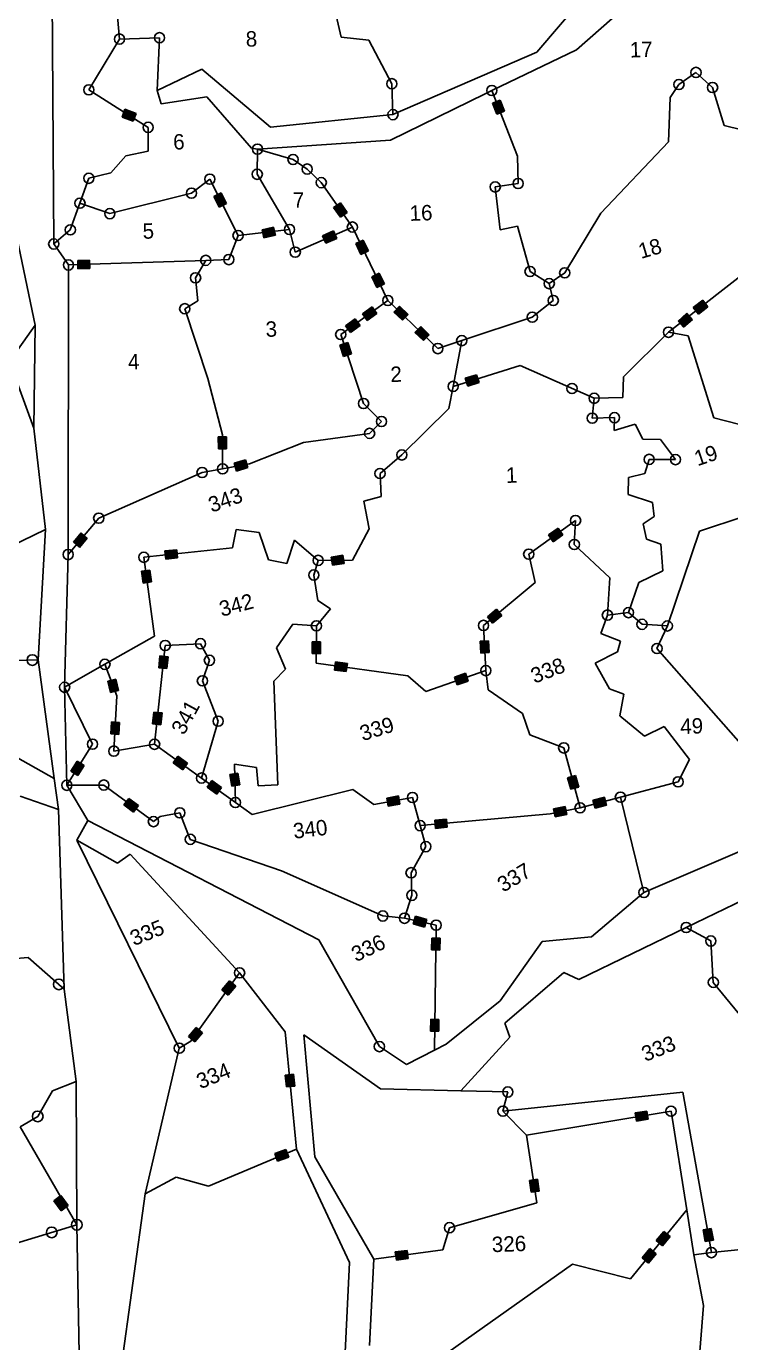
# Model space of a CAD drawing. Header units: metres. Extents: x 315549 to 321517, y 1890879 to 1895671.
# Drawn here: x 318445 to 318850, y 1892364 to 1893122 of the extents above; entities that cross this region are included whole.
import ezdxf

# ---------------------------------------------------------------- set-up
doc = ezdxf.new("R2010")
doc.units = ezdxf.units.M
doc.header["$MEASUREMENT"] = 0
for name, color, linetype in [('OFF', 1, 'Continuous'), ('POLY_PARCEL', 6, 'Continuous'), ('POLY_ROAD', 30, 'Continuous'), ('POLY_WATER', 4, 'Continuous'), ('TEXT_PARCEL', 7, 'Continuous')]:
    doc.layers.add(name, color=color, linetype=linetype)
doc.styles.add('TEXT_MAP', font='')
doc.styles.get('TEXT_MAP').set_extended_font_data('Kruti Dev 050')

msp = doc.modelspace()

# ---------------------------------------------------------------- hatches: boundary and pattern name
for points in [[(318506.63, 1893067), (318508.26, 1893071.45), (318501.82, 1893073.8), (318500.2, 1893069.35)], [(318715.71, 1893070.94), (318720.13, 1893072.66), (318717.64, 1893079.05), (318713.22, 1893077.32)], [(318556.16, 1893017.5), (318560.37, 1893019.68), (318557.22, 1893025.77), (318553.01, 1893023.59)], [(318625.78, 1893011.74), (318629.69, 1893014.42), (318625.82, 1893020.07), (318621.91, 1893017.39)], [(318588.51, 1893001.45), (318587.4, 1893006.06), (318580.74, 1893004.45), (318581.85, 1892999.84)], [(318623.67, 1892999.54), (318621.76, 1893003.87), (318615.49, 1893001.11), (318617.41, 1892996.78)], [(318637.62, 1892990.38), (318641.89, 1892992.44), (318638.91, 1892998.61), (318634.64, 1892996.55)], [(318481.72, 1892982.29), (318481.56, 1892987.03), (318474.71, 1892986.8), (318474.87, 1892982.06)], [(318646.82, 1892971.32), (318651.09, 1892973.38), (318648.11, 1892979.55), (318643.84, 1892977.49)], [(318646.74, 1892956.3), (318643.98, 1892960.15), (318638.42, 1892956.15), (318641.18, 1892952.3)], [(318661.47, 1892952.42), (318664.76, 1892955.84), (318659.82, 1892960.59), (318656.53, 1892957.17)], [(318837.07, 1892960.19), (318834.16, 1892963.92), (318828.76, 1892959.7), (318831.67, 1892955.97)], [(318637.12, 1892949.38), (318634.35, 1892953.23), (318628.79, 1892949.23), (318631.56, 1892945.38)], [(318828.23, 1892952.92), (318825.11, 1892956.5), (318819.95, 1892951.99), (318823.07, 1892948.42)], [(318673.61, 1892940.75), (318676.9, 1892944.16), (318671.96, 1892948.91), (318668.67, 1892945.5)], [(318627.66, 1892931.62), (318632.15, 1892933.11), (318630, 1892939.61), (318625.5, 1892938.12)], [(318705.57, 1892916.61), (318704.15, 1892921.13), (318697.62, 1892919.09), (318699.03, 1892914.57)], [(318560.28, 1892885.4), (318555.54, 1892885.36), (318555.6, 1892878.51), (318560.34, 1892878.55)], [(318572.63, 1892867.7), (318571.2, 1892872.22), (318564.67, 1892870.17), (318566.09, 1892865.65)], [(318753.72, 1892829.08), (318750.96, 1892832.93), (318745.39, 1892828.93), (318748.15, 1892825.08)], [(318480.24, 1892827.05), (318476.61, 1892830.09), (318472.21, 1892824.84), (318475.84, 1892821.8)], [(318532.14, 1892815.75), (318531.64, 1892820.46), (318524.83, 1892819.75), (318525.33, 1892815.04)], [(318628, 1892812.57), (318627.25, 1892817.25), (318620.48, 1892816.16), (318621.24, 1892811.48)], [(318512.36, 1892801.25), (318517.06, 1892801.88), (318516.14, 1892808.67), (318511.45, 1892808.04)], [(318718.62, 1892782.59), (318715.59, 1892786.24), (318710.32, 1892781.85), (318713.35, 1892778.21)], [(318609.54, 1892760.65), (318614.28, 1892760.63), (318614.31, 1892767.48), (318609.57, 1892767.5)], [(318706.53, 1892761), (318711.26, 1892761.24), (318710.9, 1892768.08), (318706.17, 1892767.84)], [(318521.3, 1892752.54), (318526.01, 1892752.03), (318526.75, 1892758.84), (318522.03, 1892759.35)], [(318629.2, 1892750.31), (318629.85, 1892755), (318623.06, 1892755.94), (318622.41, 1892751.24)], [(318699.35, 1892744.9), (318697.8, 1892749.38), (318691.33, 1892747.14), (318692.87, 1892742.66)], [(318493.63, 1892738.25), (318498.23, 1892739.37), (318496.62, 1892746.02), (318492.01, 1892744.91)], [(318517.82, 1892720.25), (318522.53, 1892719.75), (318523.26, 1892726.56), (318518.55, 1892727.06)], [(318493.67, 1892714.51), (318498.4, 1892714.24), (318498.79, 1892721.08), (318494.06, 1892721.35)], [(318535.17, 1892693.89), (318537.94, 1892697.74), (318532.38, 1892701.74), (318529.61, 1892697.9)], [(318478.4, 1892696.32), (318474.37, 1892698.83), (318470.75, 1892693.01), (318474.77, 1892690.51)], [(318554.65, 1892679.86), (318557.42, 1892683.7), (318551.86, 1892687.71), (318549.1, 1892683.86)], [(318563.33, 1892684.34), (318568, 1892685.12), (318566.88, 1892691.88), (318562.21, 1892691.1)], [(318758.25, 1892682.62), (318762.82, 1892683.86), (318761.02, 1892690.47), (318756.45, 1892689.23)], [(318506.81, 1892669.53), (318509.63, 1892673.34), (318504.12, 1892677.41), (318501.3, 1892673.6)], [(318660, 1892674.16), (318659.16, 1892678.82), (318652.42, 1892677.61), (318653.26, 1892672.95)], [(318755.94, 1892668.03), (318755.03, 1892672.68), (318748.3, 1892671.37), (318749.21, 1892666.72)], [(318778.87, 1892673.53), (318777.65, 1892678.12), (318771.03, 1892676.36), (318772.25, 1892671.78)], [(318687.27, 1892660.76), (318686.84, 1892665.48), (318680.02, 1892664.85), (318680.45, 1892660.13)], [(318674.22, 1892603.25), (318675.56, 1892607.79), (318668.99, 1892609.73), (318667.65, 1892605.18)], [(318678.26, 1892590.21), (318683, 1892590.15), (318683.09, 1892597), (318678.35, 1892597.06)], [(318565.65, 1892569.36), (318562.08, 1892572.47), (318557.58, 1892567.3), (318561.16, 1892564.19)], [(318677.66, 1892543.48), (318682.4, 1892543.42), (318682.49, 1892550.27), (318677.75, 1892550.33)], [(318546.48, 1892542.46), (318542.9, 1892545.57), (318538.41, 1892540.4), (318541.99, 1892537.29)], [(318594.78, 1892511.43), (318599.5, 1892511.89), (318598.84, 1892518.7), (318594.12, 1892518.25)], [(318802.84, 1892492.86), (318802.07, 1892497.53), (318795.31, 1892496.42), (318796.08, 1892491.74)], [(318596.09, 1892470.92), (318594.5, 1892475.39), (318588.05, 1892473.08), (318589.64, 1892468.62)], [(318735.49, 1892450.77), (318740.18, 1892451.48), (318739.15, 1892458.26), (318734.47, 1892457.55)], [(318465.21, 1892440.15), (318469.2, 1892443.09), (318464.95, 1892448.86), (318460.96, 1892445.92)], [(318835.61, 1892422.42), (318840.28, 1892423.24), (318839.08, 1892429.99), (318834.42, 1892429.16)], [(318815.43, 1892425.31), (318811.77, 1892428.31), (318807.43, 1892423.01), (318811.1, 1892420.01)], [(318664.8, 1892412.67), (318664.17, 1892417.37), (318657.38, 1892416.45), (318658.01, 1892411.75)], [(318799.32, 1892413.1), (318802.99, 1892410.1), (318807.32, 1892415.4), (318803.66, 1892418.4)]]:
    msp.add_hatch(color=256).paths.add_polyline_path(points)

# ---------------------------------------------------------------- linework, layer by layer
for p, q in [((318500.2, 1893069.35), (318501.82, 1893073.8)), ((318501.82, 1893073.8), (318508.26, 1893071.45)), ((318713.22, 1893077.32), (318717.64, 1893079.05)), ((318715.71, 1893070.94), (318713.22, 1893077.32)), ((318717.64, 1893079.05), (318720.13, 1893072.66)), ((318506.63, 1893067), (318500.2, 1893069.35)), ((318508.26, 1893071.45), (318506.63, 1893067)), ((318720.13, 1893072.66), (318715.71, 1893070.94)), ((318553.01, 1893023.59), (318557.22, 1893025.77)), ((318556.16, 1893017.5), (318553.01, 1893023.59)), ((318560.37, 1893019.68), (318556.16, 1893017.5)), ((318557.22, 1893025.77), (318560.37, 1893019.68)), ((318621.91, 1893017.39), (318625.82, 1893020.07)), ((318625.82, 1893020.07), (318629.69, 1893014.42)), ((318625.78, 1893011.74), (318621.91, 1893017.39)), ((318629.69, 1893014.42), (318625.78, 1893011.74)), ((318580.74, 1893004.45), (318587.4, 1893006.06)), ((318587.4, 1893006.06), (318588.51, 1893001.45)), ((318581.85, 1892999.84), (318580.74, 1893004.45)), ((318588.51, 1893001.45), (318581.85, 1892999.84)), ((318615.49, 1893001.11), (318621.76, 1893003.87)), ((318617.41, 1892996.78), (318615.49, 1893001.11)), ((318623.67, 1892999.54), (318617.41, 1892996.78)), ((318621.76, 1893003.87), (318623.67, 1892999.54)), ((318634.64, 1892996.55), (318638.91, 1892998.61)), ((318638.91, 1892998.61), (318641.89, 1892992.44)), ((318637.62, 1892990.38), (318634.64, 1892996.55)), ((318641.89, 1892992.44), (318637.62, 1892990.38)), ((318474.71, 1892986.8), (318481.56, 1892987.03)), ((318474.87, 1892982.06), (318474.71, 1892986.8)), ((318481.72, 1892982.29), (318474.87, 1892982.06)), ((318481.56, 1892987.03), (318481.72, 1892982.29)), ((318643.84, 1892977.49), (318648.11, 1892979.55)), ((318646.82, 1892971.32), (318643.84, 1892977.49)), ((318648.11, 1892979.55), (318651.09, 1892973.38)), ((318651.09, 1892973.38), (318646.82, 1892971.32)), ((318638.42, 1892956.15), (318643.98, 1892960.15)), ((318643.98, 1892960.15), (318646.74, 1892956.3)), ((318656.53, 1892957.17), (318659.82, 1892960.59)), ((318659.82, 1892960.59), (318664.76, 1892955.84)), ((318828.76, 1892959.7), (318834.16, 1892963.92)), ((318831.67, 1892955.97), (318828.76, 1892959.7)), ((318837.07, 1892960.19), (318831.67, 1892955.97)), ((318834.16, 1892963.92), (318837.07, 1892960.19)), ((318628.79, 1892949.23), (318634.35, 1892953.23)), ((318634.35, 1892953.23), (318637.12, 1892949.38)), ((318641.18, 1892952.3), (318638.42, 1892956.15)), ((318646.74, 1892956.3), (318641.18, 1892952.3)), ((318661.47, 1892952.42), (318656.53, 1892957.17)), ((318664.76, 1892955.84), (318661.47, 1892952.42)), ((318819.95, 1892951.99), (318825.11, 1892956.5)), ((318823.07, 1892948.42), (318819.95, 1892951.99)), ((318828.23, 1892952.92), (318823.07, 1892948.42)), ((318825.11, 1892956.5), (318828.23, 1892952.92)), ((318631.56, 1892945.38), (318628.79, 1892949.23)), ((318637.12, 1892949.38), (318631.56, 1892945.38)), ((318668.67, 1892945.5), (318671.96, 1892948.91)), ((318673.61, 1892940.75), (318668.67, 1892945.5)), ((318671.96, 1892948.91), (318676.9, 1892944.16)), ((318676.9, 1892944.16), (318673.61, 1892940.75)), ((318625.5, 1892938.12), (318630, 1892939.61)), ((318627.66, 1892931.62), (318625.5, 1892938.12)), ((318630, 1892939.61), (318632.15, 1892933.11)), ((318632.15, 1892933.11), (318627.66, 1892931.62)), ((318697.62, 1892919.09), (318704.15, 1892921.13)), ((318699.03, 1892914.57), (318697.62, 1892919.09)), ((318705.57, 1892916.61), (318699.03, 1892914.57)), ((318704.15, 1892921.13), (318705.57, 1892916.61)), ((318555.54, 1892885.36), (318560.28, 1892885.4)), ((318555.6, 1892878.51), (318555.54, 1892885.36)), ((318560.28, 1892885.4), (318560.34, 1892878.55)), ((318560.34, 1892878.55), (318555.6, 1892878.51)), ((318564.67, 1892870.17), (318571.2, 1892872.22)), ((318566.09, 1892865.65), (318564.67, 1892870.17)), ((318571.2, 1892872.22), (318572.63, 1892867.7)), ((318572.63, 1892867.7), (318566.09, 1892865.65)), ((318745.39, 1892828.93), (318750.96, 1892832.93)), ((318750.96, 1892832.93), (318753.72, 1892829.08)), ((318472.21, 1892824.84), (318476.61, 1892830.09)), ((318475.84, 1892821.8), (318472.21, 1892824.84)), ((318480.24, 1892827.05), (318475.84, 1892821.8)), ((318476.61, 1892830.09), (318480.24, 1892827.05)), ((318748.15, 1892825.08), (318745.39, 1892828.93)), ((318753.72, 1892829.08), (318748.15, 1892825.08)), ((318524.83, 1892819.75), (318531.64, 1892820.46)), ((318525.33, 1892815.04), (318524.83, 1892819.75)), ((318532.14, 1892815.75), (318525.33, 1892815.04)), ((318531.64, 1892820.46), (318532.14, 1892815.75)), ((318620.48, 1892816.16), (318627.25, 1892817.25)), ((318621.24, 1892811.48), (318620.48, 1892816.16)), ((318627.25, 1892817.25), (318628, 1892812.57)), ((318511.45, 1892808.04), (318516.14, 1892808.67)), ((318512.36, 1892801.25), (318511.45, 1892808.04)), ((318516.14, 1892808.67), (318517.06, 1892801.88)), ((318628, 1892812.57), (318621.24, 1892811.48)), ((318517.06, 1892801.88), (318512.36, 1892801.25)), ((318710.32, 1892781.85), (318715.59, 1892786.24)), ((318715.59, 1892786.24), (318718.62, 1892782.59)), ((318713.35, 1892778.21), (318710.32, 1892781.85)), ((318718.62, 1892782.59), (318713.35, 1892778.21)), ((318609.54, 1892760.65), (318609.57, 1892767.5)), ((318609.57, 1892767.5), (318614.31, 1892767.48)), ((318614.31, 1892767.48), (318614.28, 1892760.63)), ((318706.17, 1892767.84), (318710.9, 1892768.08)), ((318706.53, 1892761), (318706.17, 1892767.84)), ((318710.9, 1892768.08), (318711.26, 1892761.24)), ((318521.3, 1892752.54), (318522.03, 1892759.35)), ((318522.03, 1892759.35), (318526.75, 1892758.84)), ((318526.75, 1892758.84), (318526.01, 1892752.03)), ((318614.28, 1892760.63), (318609.54, 1892760.65)), ((318622.41, 1892751.24), (318623.06, 1892755.94)), ((318623.06, 1892755.94), (318629.85, 1892755)), ((318629.85, 1892755), (318629.2, 1892750.31)), ((318711.26, 1892761.24), (318706.53, 1892761)), ((318526.01, 1892752.03), (318521.3, 1892752.54)), ((318629.2, 1892750.31), (318622.41, 1892751.24)), ((318691.33, 1892747.14), (318697.8, 1892749.38)), ((318692.87, 1892742.66), (318691.33, 1892747.14)), ((318697.8, 1892749.38), (318699.35, 1892744.9)), ((318492.01, 1892744.91), (318496.62, 1892746.02)), ((318493.63, 1892738.25), (318492.01, 1892744.91)), ((318496.62, 1892746.02), (318498.23, 1892739.37)), ((318699.35, 1892744.9), (318692.87, 1892742.66)), ((318498.23, 1892739.37), (318493.63, 1892738.25)), ((318517.82, 1892720.25), (318518.55, 1892727.06)), ((318518.55, 1892727.06), (318523.26, 1892726.56)), ((318523.26, 1892726.56), (318522.53, 1892719.75)), ((318493.67, 1892714.51), (318494.06, 1892721.35)), ((318494.06, 1892721.35), (318498.79, 1892721.08)), ((318498.79, 1892721.08), (318498.4, 1892714.24)), ((318522.53, 1892719.75), (318517.82, 1892720.25)), ((318498.4, 1892714.24), (318493.67, 1892714.51)), ((318529.61, 1892697.9), (318532.38, 1892701.74)), ((318532.38, 1892701.74), (318537.94, 1892697.74)), ((318470.75, 1892693.01), (318474.37, 1892698.83)), ((318474.37, 1892698.83), (318478.4, 1892696.32)), ((318478.4, 1892696.32), (318474.77, 1892690.51)), ((318535.17, 1892693.89), (318529.61, 1892697.9)), ((318537.94, 1892697.74), (318535.17, 1892693.89)), ((318474.77, 1892690.51), (318470.75, 1892693.01)), ((318549.1, 1892683.86), (318551.86, 1892687.71)), ((318551.86, 1892687.71), (318557.42, 1892683.7)), ((318562.21, 1892691.1), (318566.88, 1892691.88)), ((318563.33, 1892684.34), (318562.21, 1892691.1)), ((318566.88, 1892691.88), (318568, 1892685.12)), ((318756.45, 1892689.23), (318761.02, 1892690.47)), ((318758.25, 1892682.62), (318756.45, 1892689.23)), ((318761.02, 1892690.47), (318762.82, 1892683.86)), ((318554.65, 1892679.86), (318549.1, 1892683.86)), ((318557.42, 1892683.7), (318554.65, 1892679.86)), ((318568, 1892685.12), (318563.33, 1892684.34)), ((318762.82, 1892683.86), (318758.25, 1892682.62)), ((318501.3, 1892673.6), (318504.12, 1892677.41)), ((318506.81, 1892669.53), (318501.3, 1892673.6)), ((318504.12, 1892677.41), (318509.63, 1892673.34)), ((318509.63, 1892673.34), (318506.81, 1892669.53)), ((318652.42, 1892677.61), (318659.16, 1892678.82)), ((318653.26, 1892672.95), (318652.42, 1892677.61)), ((318660, 1892674.16), (318653.26, 1892672.95)), ((318659.16, 1892678.82), (318660, 1892674.16)), ((318748.3, 1892671.37), (318755.03, 1892672.68)), ((318749.21, 1892666.72), (318748.3, 1892671.37)), ((318755.03, 1892672.68), (318755.94, 1892668.03)), ((318771.03, 1892676.36), (318777.65, 1892678.12)), ((318772.25, 1892671.78), (318771.03, 1892676.36)), ((318778.87, 1892673.53), (318772.25, 1892671.78)), ((318777.65, 1892678.12), (318778.87, 1892673.53)), ((318680.02, 1892664.85), (318686.84, 1892665.48)), ((318680.45, 1892660.13), (318680.02, 1892664.85)), ((318686.84, 1892665.48), (318687.27, 1892660.76)), ((318755.94, 1892668.03), (318749.21, 1892666.72)), ((318687.27, 1892660.76), (318680.45, 1892660.13)), ((318667.65, 1892605.18), (318668.99, 1892609.73)), ((318674.22, 1892603.25), (318667.65, 1892605.18)), ((318668.99, 1892609.73), (318675.56, 1892607.79)), ((318675.56, 1892607.79), (318674.22, 1892603.25)), ((318678.26, 1892590.21), (318678.35, 1892597.06)), ((318678.35, 1892597.06), (318683.09, 1892597)), ((318683.09, 1892597), (318683, 1892590.15)), ((318683, 1892590.15), (318678.26, 1892590.21)), ((318557.58, 1892567.3), (318562.08, 1892572.47)), ((318561.16, 1892564.19), (318557.58, 1892567.3)), ((318565.65, 1892569.36), (318561.16, 1892564.19)), ((318562.08, 1892572.47), (318565.65, 1892569.36)), ((318677.66, 1892543.48), (318677.75, 1892550.33)), ((318677.75, 1892550.33), (318682.49, 1892550.27)), ((318682.49, 1892550.27), (318682.4, 1892543.42)), ((318538.41, 1892540.4), (318542.9, 1892545.57)), ((318542.9, 1892545.57), (318546.48, 1892542.46)), ((318682.4, 1892543.42), (318677.66, 1892543.48)), ((318541.99, 1892537.29), (318538.41, 1892540.4)), ((318546.48, 1892542.46), (318541.99, 1892537.29)), ((318594.12, 1892518.25), (318598.84, 1892518.7)), ((318594.78, 1892511.43), (318594.12, 1892518.25)), ((318598.84, 1892518.7), (318599.5, 1892511.89)), ((318599.5, 1892511.89), (318594.78, 1892511.43)), ((318795.31, 1892496.42), (318802.07, 1892497.53)), ((318802.07, 1892497.53), (318802.84, 1892492.86)), ((318796.08, 1892491.74), (318795.31, 1892496.42)), ((318802.84, 1892492.86), (318796.08, 1892491.74)), ((318588.05, 1892473.08), (318594.5, 1892475.39)), ((318594.5, 1892475.39), (318596.09, 1892470.92)), ((318589.64, 1892468.62), (318588.05, 1892473.08)), ((318596.09, 1892470.92), (318589.64, 1892468.62)), ((318734.47, 1892457.55), (318739.15, 1892458.26)), ((318735.49, 1892450.77), (318734.47, 1892457.55)), ((318739.15, 1892458.26), (318740.18, 1892451.48)), ((318460.96, 1892445.92), (318464.95, 1892448.86)), ((318465.21, 1892440.15), (318460.96, 1892445.92)), ((318464.95, 1892448.86), (318469.2, 1892443.09)), ((318740.18, 1892451.48), (318735.49, 1892450.77)), ((318469.2, 1892443.09), (318465.21, 1892440.15)), ((318834.42, 1892429.16), (318839.08, 1892429.99)), ((318835.61, 1892422.42), (318834.42, 1892429.16)), ((318839.08, 1892429.99), (318840.28, 1892423.24)), ((318807.43, 1892423.01), (318811.77, 1892428.31)), ((318811.1, 1892420.01), (318807.43, 1892423.01)), ((318815.43, 1892425.31), (318811.1, 1892420.01)), ((318811.77, 1892428.31), (318815.43, 1892425.31)), ((318840.28, 1892423.24), (318835.61, 1892422.42)), ((318657.38, 1892416.45), (318664.17, 1892417.37)), ((318658.01, 1892411.75), (318657.38, 1892416.45)), ((318664.17, 1892417.37), (318664.8, 1892412.67)), ((318799.32, 1892413.1), (318803.66, 1892418.4)), ((318807.32, 1892415.4), (318802.99, 1892410.1)), ((318803.66, 1892418.4), (318807.32, 1892415.4)), ((318664.8, 1892412.67), (318658.01, 1892411.75)), ((318802.99, 1892410.1), (318799.32, 1892413.1))]:
    msp.add_line(p, q)
for centre, radius in [((318498.74, 1893114.23), 2.93), ((318521.79, 1893115), 2.93), ((318830.29, 1893095.03), 2.93), ((318481.15, 1893085.04), 2.93), ((318655.38, 1893088.54), 2.93), ((318820.5, 1893088.05), 2.93), ((318839.84, 1893086.4), 2.93), ((318712.92, 1893084.62), 2.93), ((318656.02, 1893070.74), 2.93), ((318515.21, 1893063.44), 2.93), ((318578.12, 1893050.85), 2.93), ((318598.55, 1893044.93), 2.93), ((318606.7, 1893039.44), 2.93), ((318481.15, 1893034.13), 2.93), ((318550.68, 1893033.63), 2.93), ((318577.97, 1893036.44), 2.93), ((318540.18, 1893025.59), 2.93), ((318614.79, 1893031.62), 2.93), ((318714.84, 1893029.14), 2.93), ((318728.01, 1893031.15), 2.93), ((318476.01, 1893019.85), 2.93), ((318493.23, 1893013.78), 2.93), ((318470.47, 1893004.48), 2.93), ((318596.55, 1893004.7), 2.93), ((318632.67, 1893006.09), 2.93), ((318460.92, 1892996.33), 2.93), ((318566.93, 1893001.19), 2.93), ((318548.34, 1892986.91), 2.93), ((318561.64, 1892987.36), 2.93), ((318599.83, 1892991.62), 2.93), ((318469.45, 1892984.25), 2.93), ((318734.85, 1892980.47), 2.93), ((318754.79, 1892979.75), 2.93), ((318542.51, 1892976.88), 2.93), ((318745.9, 1892973.54), 2.93), ((318653.08, 1892963.78), 2.93), ((318748.23, 1892963.86), 2.93), ((318536.27, 1892959.09), 2.93), ((318736.16, 1892954.21), 2.93), ((318625.96, 1892944.27), 2.93), ((318814.51, 1892945.56), 2.93), ((318681.79, 1892936.16), 2.93), ((318695.58, 1892940.74), 2.93), ((318690.61, 1892914.42), 2.93), ((318758.99, 1892913.23), 2.93), ((318639.12, 1892904.57), 2.93), ((318771.72, 1892907.57), 2.93), ((318770.66, 1892896.13), 2.93), ((318783.4, 1892896.42), 2.93), ((318649.41, 1892894.21), 2.93), ((318642.59, 1892887.37), 2.93), ((318661.12, 1892874.97), 2.93), ((318558.07, 1892867), 2.93), ((318803.39, 1892872.43), 2.93), ((318818.51, 1892872.29), 2.93), ((318546.24, 1892864.84), 2.93), ((318648.57, 1892864.33), 2.93), ((318486.82, 1892838.57), 2.93), ((318761.04, 1892837.25), 2.93), ((318760.32, 1892823.45), 2.93), ((318469.26, 1892817.64), 2.93), ((318512.75, 1892816.1), 2.93), ((318613.01, 1892814.31), 2.93), ((318734.1, 1892817.91), 2.93), ((318610.49, 1892805.9), 2.93), ((318779.34, 1892782.84), 2.93), ((318791.51, 1892784.27), 2.93), ((318611.98, 1892776.63), 2.93), ((318708.07, 1892776.9), 2.93), ((318799.25, 1892777.53), 2.93), ((318813.81, 1892776.6), 2.93), ((318525.06, 1892765.34), 2.93), ((318545.34, 1892766.4), 2.93), ((318807.86, 1892763.6), 2.93), ((318448.64, 1892756.97), 3.07), ((318490.36, 1892754.52), 2.93), ((318550.45, 1892756.82), 2.93), ((318546.44, 1892745.02), 2.93), ((318709.43, 1892750.89), 2.93), ((318467.18, 1892741.3), 2.93), ((318555.46, 1892721.79), 2.93), ((318483.23, 1892708.56), 2.93), ((318518.93, 1892708.51), 2.93), ((318754.24, 1892706.43), 2.93), ((318495.48, 1892704.6), 2.93), ((318468.5, 1892684.92), 2.93), ((318489.77, 1892685.06), 2.93), ((318545.88, 1892689.1), 2.93), ((318820.02, 1892686.89), 2.93), ((318667.28, 1892677.87), 2.93), ((318786.82, 1892678.09), 2.93), ((318533.41, 1892669.12), 2.93), ((318565.38, 1892675.05), 2.93), ((318763.6, 1892671.94), 2.93), ((318518.26, 1892664.02), 2.93), ((318671.66, 1892661.7), 2.93), ((318539.48, 1892653.83), 2.93), ((318674.94, 1892649.63), 2.93), ((318666.44, 1892634.62), 2.93), ((318800.37, 1892623.24), 2.93), ((318666.88, 1892621.62), 2.93), ((318650.18, 1892609.74), 2.93), ((318662.67, 1892608.44), 2.93), ((318680.82, 1892604.46), 2.93), ((318824.67, 1892603.11), 2.93), ((318838.83, 1892595.35), 2.93), ((318463.88, 1892570.4), 3.07), ((318567.83, 1892577.05), 2.93), ((318840.26, 1892571.56), 2.93), ((318533.15, 1892533.68), 2.93), ((318648.19, 1892534.6), 2.93), ((318722.09, 1892508.48), 2.93), ((318451.7, 1892494.45), 3.07), ((318719.27, 1892497.47), 2.93), ((318815.92, 1892497.42), 2.93), ((318459.78, 1892427.7), 3.07), ((318474.23, 1892432.1), 3.07), ((318688.59, 1892430.42), 2.93), ((318839.15, 1892416.09), 2.93)]:
    msp.add_circle(centre, radius)
at = {"layer": 'OFF'}
for p, q in [((318460.92, 1892996.33), (318459.82, 1893182.09)), ((318438.87, 1893003.98), (318450.34, 1892949.65)), ((318469.26, 1892817.64), (318469.45, 1892984.25)), ((318450.34, 1892949.65), (318449.55, 1892890.41)), ((318449.55, 1892890.41), (318456.18, 1892832.08)), ((318456.18, 1892832.08), (318451.96, 1892757.06)), ((318467.18, 1892741.3), (318469.26, 1892817.64)), ((318451.96, 1892757.06), (318461.2, 1892688.91)), ((318468.5, 1892684.92), (318467.18, 1892741.3)), ((318461.2, 1892688.91), (318463.75, 1892670.94)), ((318480.54, 1892664.69), (318468.5, 1892684.92)), ((318463.75, 1892670.94), (318466.99, 1892567.67)), ((318474.22, 1892653.42), (318480.54, 1892664.69)), ((318533.15, 1892533.68), (318474.22, 1892653.42)), ((318466.99, 1892567.67), (318473.84, 1892514.54)), ((318513.55, 1892449.89), (318533.15, 1892533.68)), ((318473.84, 1892514.54), (318474.23, 1892432.1)), ((318732.9, 1892483.7), (318719.27, 1892497.47)), ((318473.2, 1892158.44), (318513.55, 1892449.89)), ((318474.23, 1892432.1), (318479.17, 1892143.67)), ((318839.15, 1892416.09), (318829.09, 1892414.79))]:
    msp.add_line(p, q, dxfattribs=at)
at = {"layer": 'POLY_PARCEL'}
for p, q in [((318498.74, 1893114.23), (318496.84, 1893135.98)), ((318620.6, 1893139.76), (318626.22, 1893115.27)), ((318498.74, 1893114.23), (318481.15, 1893085.04)), ((318521.79, 1893115), (318498.74, 1893114.23)), ((318520.45, 1893084.67), (318521.79, 1893115)), ((318626.22, 1893115.27), (318642.05, 1893113.66)), ((318642.05, 1893113.66), (318655.38, 1893088.54)), ((318655.38, 1893088.54), (318656.02, 1893070.74)), ((318815.42, 1893080.62), (318820.5, 1893088.05)), ((318820.5, 1893088.05), (318830.29, 1893095.03)), ((318830.29, 1893095.03), (318839.84, 1893086.4)), ((318481.15, 1893085.04), (318515.21, 1893063.44)), ((318727.62, 1893046.92), (318712.92, 1893084.62)), ((318814.41, 1893055.11), (318815.42, 1893080.62)), ((318839.84, 1893086.4), (318846.42, 1893064.58)), ((318515.21, 1893063.44), (318515.24, 1893049.64)), ((318846.42, 1893064.58), (318866.09, 1893059.77)), ((318577.97, 1893036.44), (318578.12, 1893050.85)), ((318598.55, 1893044.93), (318578.12, 1893050.85)), ((318775.63, 1893013.98), (318814.41, 1893055.11)), ((318502.37, 1893047.08), (318493.73, 1893037.26)), ((318515.24, 1893049.64), (318502.37, 1893047.08)), ((318606.7, 1893039.44), (318598.55, 1893044.93)), ((318728.01, 1893031.15), (318727.62, 1893046.92)), ((318493.73, 1893037.26), (318481.15, 1893034.13)), ((318596.55, 1893004.7), (318577.97, 1893036.44)), ((318614.79, 1893031.62), (318606.7, 1893039.44)), ((318481.15, 1893034.13), (318476.01, 1893019.85)), ((318550.68, 1893033.63), (318540.18, 1893025.59)), ((318566.93, 1893001.19), (318550.68, 1893033.63)), ((318632.67, 1893006.09), (318614.79, 1893031.62)), ((318714.84, 1893029.14), (318728.01, 1893031.15)), ((318717.63, 1893004.55), (318714.84, 1893029.14)), ((318476.01, 1893019.85), (318470.47, 1893004.48)), ((318493.23, 1893013.78), (318476.01, 1893019.85)), ((318540.18, 1893025.59), (318493.23, 1893013.78)), ((318754.79, 1892979.75), (318775.63, 1893013.98)), ((318566.93, 1893001.19), (318596.55, 1893004.7)), ((318596.55, 1893004.7), (318599.83, 1892991.62)), ((318599.83, 1892991.62), (318632.67, 1893006.09)), ((318632.67, 1893006.09), (318653.08, 1892963.78)), ((318727.56, 1893006.53), (318717.63, 1893004.55)), ((318734.85, 1892980.47), (318727.56, 1893006.53)), ((318470.47, 1893004.48), (318460.92, 1892996.33)), ((318561.64, 1892987.36), (318566.93, 1893001.19)), ((318460.92, 1892996.33), (318469.45, 1892984.25)), ((318814.51, 1892945.56), (318871.07, 1892989.76)), ((318469.45, 1892984.25), (318548.34, 1892986.91)), ((318542.51, 1892976.88), (318548.34, 1892986.91)), ((318548.34, 1892986.91), (318561.64, 1892987.36)), ((318543.87, 1892963.67), (318542.51, 1892976.88)), ((318745.9, 1892973.54), (318734.85, 1892980.47)), ((318745.9, 1892973.54), (318754.79, 1892979.75)), ((318748.23, 1892963.86), (318745.9, 1892973.54)), ((318536.27, 1892959.09), (318543.87, 1892963.67)), ((318549.58, 1892919), (318536.27, 1892959.09)), ((318653.08, 1892963.78), (318625.96, 1892944.27)), ((318653.08, 1892963.78), (318681.79, 1892936.16)), ((318736.16, 1892954.21), (318748.23, 1892963.86)), ((318695.58, 1892940.74), (318736.16, 1892954.21)), ((318450.34, 1892949.65), (318435.53, 1892928.68)), ((318625.96, 1892944.27), (318639.12, 1892904.57)), ((318788.68, 1892919.82), (318814.51, 1892945.56)), ((318825.7, 1892943.44), (318814.51, 1892945.56)), ((318681.79, 1892936.16), (318695.58, 1892940.74)), ((318690.61, 1892914.42), (318695.58, 1892940.74)), ((318840.5, 1892896.34), (318825.7, 1892943.44)), ((318435.53, 1892928.68), (318449.55, 1892890.41)), ((318729.17, 1892926.48), (318690.61, 1892914.42)), ((318771.72, 1892907.57), (318729.17, 1892926.48)), ((318557.9, 1892886.61), (318549.58, 1892919)), ((318688.23, 1892901.78), (318690.61, 1892914.42)), ((318788.29, 1892908), (318788.68, 1892919.82)), ((318770.66, 1892896.13), (318771.72, 1892907.57)), ((318771.72, 1892907.57), (318788.29, 1892908)), ((318639.12, 1892904.57), (318649.41, 1892894.21)), ((318661.12, 1892874.97), (318688.23, 1892901.78)), ((318649.41, 1892894.21), (318642.59, 1892887.37)), ((318783.4, 1892896.42), (318770.66, 1892896.13)), ((318783.26, 1892888.94), (318783.4, 1892896.42)), ((318795.35, 1892892.63), (318783.26, 1892888.94)), ((318799.72, 1892883.99), (318795.35, 1892892.63)), ((318854.65, 1892892.69), (318840.5, 1892896.34)), ((318558.07, 1892867), (318557.9, 1892886.61)), ((318642.59, 1892887.37), (318604.66, 1892882.16)), ((318809.84, 1892883.93), (318799.72, 1892883.99)), ((318818.51, 1892872.29), (318809.84, 1892883.93)), ((318604.66, 1892882.16), (318573.54, 1892869.83)), ((318573.54, 1892869.83), (318558.07, 1892867)), ((318648.57, 1892864.33), (318661.12, 1892874.97)), ((318800.9, 1892864.35), (318803.39, 1892872.43)), ((318803.39, 1892872.43), (318818.51, 1892872.29)), ((318546.24, 1892864.84), (318486.82, 1892838.57)), ((318558.07, 1892867), (318546.24, 1892864.84)), ((318649.32, 1892851.11), (318648.57, 1892864.33)), ((318791.33, 1892852.22), (318791.39, 1892862.06)), ((318791.39, 1892862.06), (318800.9, 1892864.35)), ((318639.26, 1892848.29), (318649.32, 1892851.11)), ((318642.29, 1892832.51), (318639.26, 1892848.29)), ((318805.28, 1892847.57), (318791.33, 1892852.22)), ((318806.21, 1892839.6), (318805.28, 1892847.57)), ((318486.82, 1892838.57), (318469.26, 1892817.64)), ((318799.91, 1892835.32), (318806.21, 1892839.6)), ((318832.28, 1892831.17), (318857.88, 1892839.51)), ((318436.08, 1892822.26), (318456.18, 1892832.08)), ((318563.72, 1892821.45), (318565.86, 1892832.04)), ((318565.86, 1892832.04), (318579.13, 1892830.39)), ((318579.13, 1892830.39), (318584.45, 1892814.69)), ((318632.74, 1892814.4), (318642.29, 1892832.51)), ((318734.1, 1892817.91), (318761.04, 1892837.25)), ((318761.04, 1892837.25), (318760.32, 1892823.45)), ((318801.91, 1892826.6), (318799.91, 1892835.32)), ((318813.81, 1892776.6), (318832.28, 1892831.17)), ((318595.06, 1892812.56), (318599.4, 1892825.9)), ((318599.4, 1892825.9), (318613.01, 1892814.31)), ((318760.32, 1892823.45), (318780.83, 1892804.35)), ((318810.03, 1892823.59), (318801.91, 1892826.6)), ((318811.2, 1892808.28), (318810.03, 1892823.59)), ((318512.75, 1892816.1), (318563.72, 1892821.45)), ((318518.87, 1892770.78), (318512.75, 1892816.1)), ((318737.76, 1892801.61), (318734.1, 1892817.91)), ((318584.45, 1892814.69), (318595.06, 1892812.56)), ((318610.49, 1892805.9), (318613.01, 1892814.31)), ((318613.01, 1892814.31), (318632.74, 1892814.4)), ((318797.5, 1892801.52), (318811.2, 1892808.28)), ((318612.88, 1892791.19), (318610.49, 1892805.9)), ((318708.07, 1892776.9), (318737.76, 1892801.61)), ((318780.83, 1892804.35), (318779.34, 1892782.84)), ((318791.51, 1892784.27), (318797.5, 1892801.52)), ((318611.98, 1892776.63), (318620.06, 1892786.39)), ((318620.06, 1892786.39), (318612.88, 1892791.19)), ((318589.1, 1892764.05), (318598.41, 1892777.56)), ((318598.41, 1892777.56), (318611.98, 1892776.63)), ((318779.34, 1892782.84), (318775.57, 1892772.33)), ((318779.34, 1892782.84), (318791.51, 1892784.27)), ((318791.51, 1892784.27), (318799.25, 1892777.53)), ((318799.25, 1892777.53), (318813.81, 1892776.6)), ((318490.36, 1892754.52), (318518.87, 1892770.78)), ((318611.98, 1892776.63), (318611.88, 1892755.09)), ((318709.43, 1892750.89), (318708.07, 1892776.9)), ((318775.57, 1892772.33), (318786.96, 1892767.88)), ((318807.86, 1892763.6), (318813.81, 1892776.6)), ((318518.93, 1892708.51), (318525.06, 1892765.34)), ((318525.06, 1892765.34), (318545.34, 1892766.4)), ((318545.34, 1892766.4), (318550.45, 1892756.82)), ((318594.3, 1892751.79), (318589.1, 1892764.05)), ((318786.96, 1892767.88), (318785.06, 1892761.7)), ((318872.24, 1892690.31), (318807.86, 1892763.6)), ((318439.23, 1892756.73), (318451.96, 1892757.06)), ((318550.45, 1892756.82), (318546.44, 1892745.02)), ((318611.88, 1892755.09), (318664.49, 1892747.83)), ((318785.06, 1892761.7), (318772.4, 1892755.16)), ((318772.4, 1892755.16), (318780.57, 1892740.48)), ((318467.18, 1892741.3), (318490.36, 1892754.52)), ((318497.3, 1892736.47), (318490.36, 1892754.52)), ((318587.45, 1892744.87), (318594.3, 1892751.79)), ((318664.49, 1892747.83), (318674.93, 1892738.97)), ((318674.93, 1892738.97), (318709.43, 1892750.89)), ((318709.43, 1892750.89), (318710.81, 1892739.9)), ((318483.23, 1892708.56), (318467.18, 1892741.3)), ((318546.44, 1892745.02), (318555.46, 1892721.79)), ((318589.84, 1892685.27), (318587.45, 1892744.87)), ((318710.81, 1892739.9), (318730.46, 1892726.15)), ((318780.57, 1892740.48), (318788.81, 1892737.38)), ((318495.48, 1892704.6), (318497.3, 1892736.47)), ((318788.81, 1892737.38), (318786.4, 1892724.8)), ((318730.46, 1892726.15), (318734.8, 1892713.98)), ((318786.4, 1892724.8), (318800.77, 1892713.15)), ((318555.46, 1892721.79), (318545.88, 1892689.1)), ((318800.77, 1892713.15), (318812, 1892718.73)), ((318812, 1892718.73), (318826.53, 1892699.7)), ((318734.8, 1892713.98), (318754.24, 1892706.43)), ((318468.5, 1892684.92), (318483.23, 1892708.56)), ((318518.93, 1892708.51), (318495.48, 1892704.6)), ((318545.88, 1892689.1), (318518.93, 1892708.51)), ((318754.24, 1892706.43), (318763.6, 1892671.94)), ((318565.38, 1892675.05), (318564.92, 1892697.05)), ((318564.92, 1892697.05), (318577.62, 1892695.19)), ((318577.62, 1892695.19), (318578.55, 1892684.7)), ((318826.53, 1892699.7), (318820.02, 1892686.89)), ((318565.38, 1892675.05), (318545.88, 1892689.1)), ((318820.02, 1892686.89), (318786.82, 1892678.09)), ((318489.77, 1892685.06), (318468.5, 1892684.92)), ((318518.26, 1892664.02), (318489.77, 1892685.06)), ((318632.98, 1892682.43), (318575.07, 1892668.07)), ((318578.55, 1892684.7), (318589.84, 1892685.27)), ((318645, 1892673.87), (318632.98, 1892682.43)), ((318575.07, 1892668.07), (318565.38, 1892675.05)), ((318667.28, 1892677.87), (318645, 1892673.87)), ((318671.66, 1892661.7), (318667.28, 1892677.87)), ((318763.6, 1892671.94), (318746.38, 1892668.58)), ((318786.82, 1892678.09), (318763.6, 1892671.94)), ((318786.82, 1892678.09), (318800.37, 1892623.24)), ((318522.18, 1892667.02), (318518.26, 1892664.02)), ((318533.41, 1892669.12), (318522.18, 1892667.02)), ((318539.48, 1892653.83), (318533.41, 1892669.12)), ((318746.38, 1892668.58), (318671.66, 1892661.7)), ((318674.94, 1892649.63), (318671.66, 1892661.7)), ((318591.82, 1892635.71), (318539.48, 1892653.83)), ((318666.44, 1892634.62), (318674.94, 1892649.63)), ((318650.18, 1892609.74), (318591.82, 1892635.71)), ((318666.88, 1892621.62), (318666.44, 1892634.62)), ((318662.67, 1892608.44), (318666.88, 1892621.62)), ((318662.67, 1892608.44), (318650.18, 1892609.74)), ((318680.82, 1892604.46), (318662.67, 1892608.44)), ((318679.89, 1892532.62), (318680.82, 1892604.46)), ((318838.83, 1892595.35), (318824.67, 1892603.11)), ((318840.26, 1892571.56), (318838.83, 1892595.35)), ((318415.99, 1892583.45), (318446.29, 1892585.84)), ((318446.29, 1892585.84), (318466.99, 1892567.67)), ((318567.83, 1892577.05), (318539.79, 1892537.7)), ((318862.42, 1892544.36), (318840.26, 1892571.56)), ((318539.79, 1892537.7), (318533.15, 1892533.68)), ((318460.19, 1892509.2), (318473.84, 1892514.54)), ((318451.7, 1892494.45), (318460.19, 1892509.2)), ((318695.14, 1892509.15), (318722.09, 1892508.48)), ((318722.09, 1892508.48), (318719.27, 1892497.47)), ((318441.7, 1892488.53), (318451.7, 1892494.45)), ((318441.7, 1892488.53), (318474.23, 1892432.1)), ((318738.8, 1892444.77), (318732.9, 1892483.7)), ((318600.63, 1892475.59), (318549.99, 1892454.37)), ((318531.43, 1892459.48), (318513.55, 1892449.89)), ((318549.99, 1892454.37), (318531.43, 1892459.48)), ((318688.59, 1892430.42), (318738.8, 1892444.77)), ((318792.55, 1892401.08), (318824.96, 1892440.69)), ((318474.23, 1892432.1), (318421.27, 1892415.99)), ((318684.66, 1892417.74), (318688.59, 1892430.42)), ((318644.96, 1892412.39), (318684.66, 1892417.74)), ((318834.69, 1892385.56), (318829.09, 1892414.79)), ((318839.15, 1892416.09), (318871.95, 1892419.57)), ((318673.77, 1892348.83), (318759.23, 1892409.5)), ((318759.23, 1892409.5), (318792.55, 1892401.08)), ((318825.66, 1892278.06), (318834.69, 1892385.56))]:
    msp.add_line(p, q, dxfattribs=at)
at = {"layer": 'POLY_ROAD'}
for p, q in [((318719.27, 1892497.47), (318822.74, 1892508.42)), ((318822.74, 1892508.42), (318839.15, 1892416.09)), ((318815.92, 1892497.42), (318732.9, 1892483.7)), ((318824.96, 1892440.69), (318815.92, 1892497.42)), ((318829.09, 1892414.79), (318824.96, 1892440.69))]:
    msp.add_line(p, q, dxfattribs=at)
at = {"layer": 'POLY_WATER'}
for p, q in [((318738.83, 1893106.76), (318823.75, 1893206.31)), ((318811.25, 1893151.77), (318761.63, 1893108.07)), ((318656.02, 1893070.74), (318738.83, 1893106.76)), ((318761.63, 1893108.07), (318712.92, 1893084.62)), ((318520.45, 1893084.67), (318546.12, 1893096.85)), ((318546.12, 1893096.85), (318585.56, 1893063.51)), ((318522.68, 1893077.02), (318520.45, 1893084.67)), ((318549, 1893080.96), (318522.68, 1893077.02)), ((318574.64, 1893051.47), (318549, 1893080.96)), ((318709.05, 1893082.76), (318654.54, 1893056.14)), ((318712.92, 1893084.62), (318709.05, 1893082.76)), ((318585.56, 1893063.51), (318656.02, 1893070.74)), ((318578.12, 1893050.85), (318574.64, 1893051.47)), ((318654.54, 1893056.14), (318578.12, 1893050.85)), ((318392.7, 1892727.39), (318461.2, 1892688.91)), ((318463.75, 1892670.94), (318441.6, 1892678.7)), ((318480.54, 1892664.69), (318613.41, 1892596.09)), ((318800.37, 1892623.24), (318905.51, 1892668.46)), ((318474.22, 1892653.42), (318497.66, 1892640.11)), ((318497.66, 1892640.11), (318504.96, 1892645.34)), ((318504.96, 1892645.34), (318567.83, 1892577.05)), ((318770.13, 1892597.84), (318800.37, 1892623.24)), ((318824.67, 1892603.11), (318858, 1892619.31)), ((318613.41, 1892596.09), (318648.19, 1892534.6)), ((318741.78, 1892594.98), (318770.13, 1892597.84)), ((318763, 1892573.12), (318824.67, 1892603.11)), ((318717.59, 1892560.92), (318741.78, 1892594.98)), ((318567.83, 1892577.05), (318594.1, 1892543.15)), ((318720.31, 1892548.14), (318754.3, 1892577.16)), ((318754.3, 1892577.16), (318763, 1892573.12)), ((318686.6, 1892536.04), (318717.59, 1892560.92)), ((318594.1, 1892543.15), (318600.63, 1892475.59)), ((318723.17, 1892540.03), (318720.31, 1892548.14)), ((318611.06, 1892471.15), (318604.68, 1892541.3)), ((318604.68, 1892541.3), (318648.79, 1892510.3)), ((318679.89, 1892532.62), (318686.6, 1892536.04)), ((318695.14, 1892509.15), (318723.17, 1892540.03)), ((318648.19, 1892534.6), (318663.72, 1892524.38)), ((318663.72, 1892524.38), (318679.89, 1892532.62)), ((318648.79, 1892510.3), (318695.14, 1892509.15)), ((318600.63, 1892475.59), (318631.11, 1892410.46)), ((318644.96, 1892412.39), (318611.06, 1892471.15)), ((318631.11, 1892410.46), (318628.28, 1892354.79)), ((318642.55, 1892362.6), (318644.96, 1892412.39))]:
    msp.add_line(p, q, dxfattribs=at)

# ---------------------------------------------------------------- texts
at = {"layer": 'TEXT_PARCEL', "style": 'TEXT_MAP'}
for s, height, rotation, p in [('8', 8.86, 1.9302, (318571.49, 1893109.79)), ('17', 8.859, 1.9302, (318792.35, 1893103.56)), ('6', 8.86, 1.9302, (318529.75, 1893050.58)), ('7', 8.86, 1.9302, (318598.63, 1893017.09)), ('16', 8.859, 1.9302, (318665.71, 1893009.59)), ('5', 8.86, 1.9302, (318512.16, 1892999.28)), ('18', 8.859, 16.14542, (318798.69, 1892987.71)), ('3', 8.86, 1.9302, (318582.91, 1892942.86)), ('4', 8.86, 1.9302, (318503.74, 1892924.09)), ('2', 8.86, 1.9302, (318654.67, 1892916.88)), ('19', 8.859, 18.72597, (318831.15, 1892868.41)), ('1', 8.86, 1.9302, (318721.08, 1892858.83)), ('343', 8.859, 19.25788, (318551.76, 1892841.71)), ('342', 8.859, 15.04374, (318557.5, 1892781.82)), ('338', 8.859, 21.19138, (318737.42, 1892743.31)), ('341', 8.859, 61.31041, (318535.8, 1892713.31)), ('339', 8.859, 17.32862, (318638.59, 1892710.26)), ('49', 8.859, 1.9302, (318821.36, 1892714.37)), ('340', 8.859, 6.93526, (318599.17, 1892654.14)), ('337', 8.859, 30.50175, (318719.41, 1892623.11)), ('335', 8.859, 21.88359, (318507.05, 1892592.37)), ('336', 8.859, 25.52558, (318634.8, 1892583.08)), ('333', 8.859, 21.69957, (318801.17, 1892525.74)), ('334', 8.859, 22.27644, (318545.27, 1892510)), ('326', 8.859, 1.9302, (318713.01, 1892416.32))]:
    msp.add_text(s, height=height, rotation=rotation, dxfattribs=at).set_placement(p)

doc.saveas('drawing.dxf')
